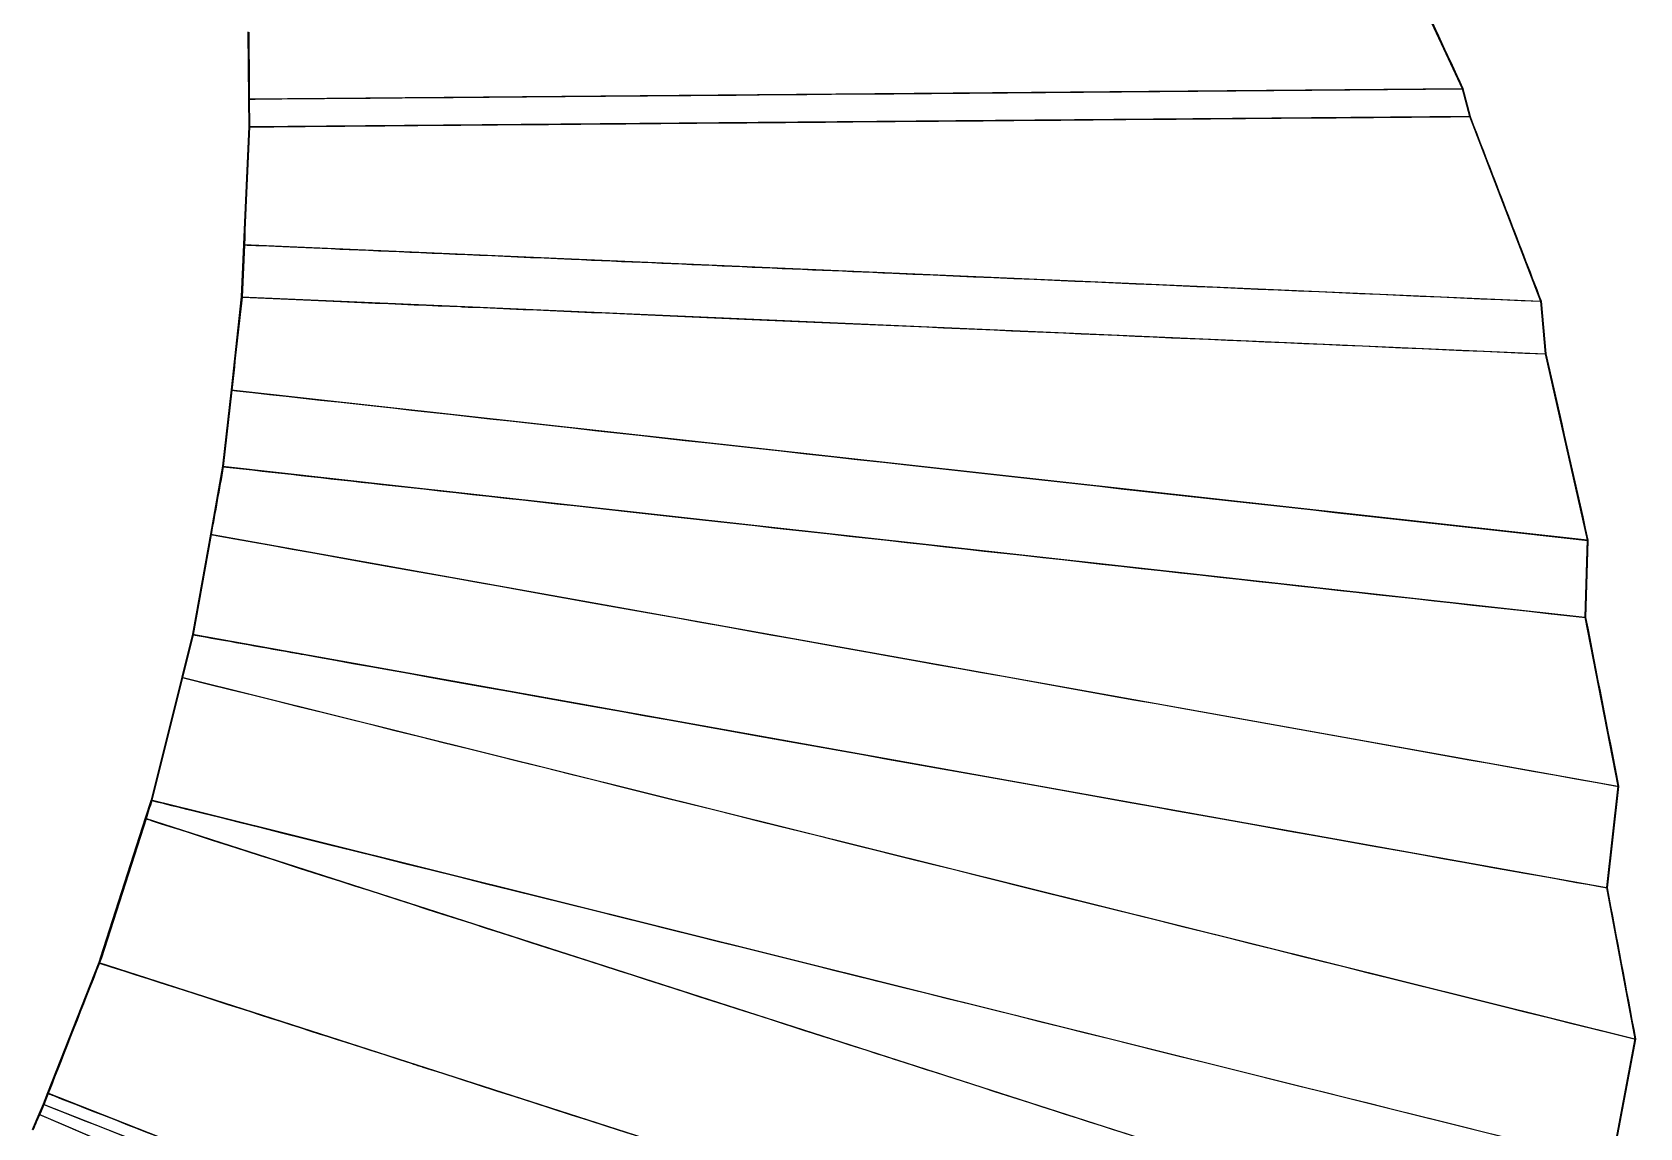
# Model space of a CAD drawing. Header units: metres. Extents: x 225018.4 to 225065.7, y 450831.4 to 450886.9.
# Drawn here: x 225054.64 to 225065.66, y 450868.41 to 450875.92 of the extents above; entities that cross this region are included whole.
import ezdxf

# ---------------------------------------------------------------- set-up
doc = ezdxf.new("R2010")
doc.units = ezdxf.units.M
doc.header["$MEASUREMENT"] = 0
doc.layers.add('사면1', color=7, linetype='Continuous')

msp = doc.modelspace()

# ---------------------------------------------------------------- linework, layer by layer
at = {"layer": '사면1', "color": 53}
for p, q in [((225064.103, 450876.26, 173.931), (225064.438, 450875.537, 174.282)), ((225064.103, 450876.26, 173.931), (225064.438, 450875.537, 174.282)), ((225056.116, 450875.927, 168.602), (225056.12, 450875.468, 168.736)), ((225056.12, 450875.468, 168.736), (225064.438, 450875.537, 174.282)), ((225057.989, 450875.293, 170.037), (225064.487, 450875.348, 174.369)), ((225064.487, 450875.348, 174.369), (225064.974, 450874.081, 174.96)), ((225064.487, 450875.348, 174.369), (225064.974, 450874.081, 174.96)), ((225056.121, 450875.278, 168.792), (225056.086, 450874.469, 169.029)), ((225056.121, 450875.278, 168.792), (225057.989, 450875.293, 170.037)), ((225056.086, 450874.469, 169.029), (225064.974, 450874.081, 174.96)), ((225056.07, 450874.11, 169.134), (225056, 450873.473, 169.321)), ((225056.07, 450874.11, 169.134), (225057.602, 450874.043, 170.156)), ((225057.602, 450874.043, 170.156), (225065.007, 450873.72, 175.097)), ((225065.007, 450873.72, 175.097), (225065.295, 450872.443, 175.556)), ((225065.007, 450873.72, 175.097), (225065.295, 450872.443, 175.556)), ((225056, 450873.473, 169.321), (225065.295, 450872.443, 175.556)), ((225055.942, 450872.948, 169.475), (225055.858, 450872.483, 169.613)), ((225055.942, 450872.948, 169.475), (225057.065, 450872.823, 170.229)), ((225057.065, 450872.823, 170.229), (225065.278, 450871.913, 175.738)), ((225055.858, 450872.483, 169.613), (225065.505, 450870.756, 176.147)), ((225065.278, 450871.913, 175.738), (225065.505, 450870.756, 176.147)), ((225065.278, 450871.913, 175.738), (225065.505, 450870.756, 176.147)), ((225055.735, 450871.797, 169.817), (225055.662, 450871.503, 169.905)), ((225055.735, 450871.797, 169.817), (225056.448, 450871.669, 170.3)), ((225056.448, 450871.669, 170.3), (225065.426, 450870.061, 176.38)), ((225055.662, 450871.503, 169.905), (225065.621, 450869.023, 176.747)), ((225055.453, 450870.661, 170.159), (225055.412, 450870.535, 170.197)), ((225055.453, 450870.661, 170.159), (225055.759, 450870.585, 170.369)), ((225055.759, 450870.585, 170.369), (225065.46, 450868.168, 177.035)), ((225055.412, 450870.535, 170.197), (225065.651, 450867.244, 177.367)), ((225065.426, 450870.061, 176.38), (225065.621, 450869.023, 176.747)), ((225065.426, 450870.061, 176.38), (225065.621, 450869.023, 176.747)), ((225055.094, 450869.546, 170.501), (225054.743, 450868.652, 170.781)), ((225055.094, 450869.546, 170.501), (225057.274, 450868.845, 172.027)), ((225057.274, 450868.845, 172.027), (225065.382, 450866.239, 177.705)), ((225054.743, 450868.652, 170.781), (225065.218, 450864.537, 178.283)), ((225054.683, 450868.507, 170.807), (225054.637, 450868.4, 170.81)), ((225054.713, 450868.575, 170.805), (225054.683, 450868.507, 170.807)), ((225054.683, 450868.507, 170.807), (225065.264, 450863.956, 178.485)), ((225054.683, 450868.507, 170.807), (225065.264, 450863.956, 178.485)), ((225054.713, 450868.575, 170.805), (225065.19, 450864.46, 178.309))]:
    msp.add_line(p, q, dxfattribs=at)
at = {"layer": '사면1', "color": 53, "extrusion": (-0.540943, 0.231831, 0.808477)}
for p, q in [((225056.12, 450875.468, 168.736), (225064.438, 450875.537, 174.282)), ((225064.438, 450875.537, 174.282), (225064.487, 450875.348, 174.369)), ((225056.12, 450875.468, 168.736), (225056.121, 450875.278, 168.792)), ((225057.989, 450875.293, 170.037), (225064.487, 450875.348, 174.369)), ((225056.121, 450875.278, 168.792), (225057.989, 450875.293, 170.037))]:
    msp.add_line(p, q, dxfattribs=at)
at = {"layer": '사면1', "color": 53, "extrusion": (0.80985, 0.403, 0.426302)}
for p, q in [((225064.438, 450875.537, 174.282), (225064.487, 450875.348, 174.369)), ((225064.443, 450875.536, 174.274), (225064.492, 450875.346, 174.361))]:
    msp.add_line(p, q, dxfattribs=at)
at = {"layer": '사면1', "color": 53, "extrusion": (0.540943, -0.231831, -0.808477)}
for p, q in [((225064.443, 450875.536, 174.274), (225064.492, 450875.346, 174.361)), ((225056.125, 450875.465, 168.728), (225056.127, 450875.276, 168.784))]:
    msp.add_line(p, q, dxfattribs=at)
at = {"layer": '사면1', "color": 53, "extrusion": (-0.528174, 0.259614, 0.808475)}
for p, q in [((225056.086, 450874.469, 169.029), (225056.07, 450874.11, 169.134)), ((225056.086, 450874.469, 169.029), (225064.974, 450874.081, 174.96)), ((225056.07, 450874.11, 169.134), (225057.602, 450874.043, 170.156)), ((225057.602, 450874.043, 170.156), (225065.007, 450873.72, 175.097)), ((225064.974, 450874.081, 174.96), (225065.007, 450873.72, 175.097))]:
    msp.add_line(p, q, dxfattribs=at)
at = {"layer": '사면1', "color": 53, "extrusion": (0.528174, -0.259614, -0.808475)}
for p, q in [((225056.091, 450874.466, 169.021), (225056.076, 450874.108, 169.125)), ((225064.979, 450874.079, 174.951), (225065.012, 450873.718, 175.089))]:
    msp.add_line(p, q, dxfattribs=at)
at = {"layer": '사면1', "color": 53, "extrusion": (0.844949, 0.255122, 0.470079)}
for p, q in [((225064.974, 450874.081, 174.96), (225065.007, 450873.72, 175.097)), ((225064.979, 450874.079, 174.951), (225065.012, 450873.718, 175.089))]:
    msp.add_line(p, q, dxfattribs=at)
at = {"layer": '사면1', "color": 53, "extrusion": (-0.509677, 0.294242, 0.808487)}
for p, q in [((225056, 450873.473, 169.321), (225055.942, 450872.948, 169.475)), ((225056, 450873.473, 169.321), (225065.295, 450872.443, 175.556)), ((225055.942, 450872.948, 169.475), (225057.065, 450872.823, 170.229)), ((225057.065, 450872.823, 170.229), (225065.278, 450871.913, 175.738)), ((225065.295, 450872.443, 175.556), (225065.278, 450871.913, 175.738))]:
    msp.add_line(p, q, dxfattribs=at)
at = {"layer": '사면1', "color": 53, "extrusion": (0.509677, -0.294242, -0.808487)}
for p, q in [((225056.005, 450873.47, 169.313), (225055.947, 450872.946, 169.467)), ((225065.3, 450872.44, 175.547), (225065.283, 450871.911, 175.73))]:
    msp.add_line(p, q, dxfattribs=at)
at = {"layer": '사면1', "color": 53, "extrusion": (-0.488917, 0.327535, 0.808506)}
for p, q in [((225055.858, 450872.483, 169.613), (225055.735, 450871.797, 169.817)), ((225055.858, 450872.483, 169.613), (225065.505, 450870.756, 176.147)), ((225055.735, 450871.797, 169.817), (225056.448, 450871.669, 170.3)), ((225056.448, 450871.669, 170.3), (225065.426, 450870.061, 176.38)), ((225065.505, 450870.756, 176.147), (225065.426, 450870.061, 176.38))]:
    msp.add_line(p, q, dxfattribs=at)
at = {"layer": '사면1', "color": 53, "extrusion": (0.488917, -0.327535, -0.808506)}
for p, q in [((225055.863, 450872.48, 169.605), (225055.74, 450871.794, 169.809)), ((225065.51, 450870.753, 176.138), (225065.431, 450870.058, 176.372))]:
    msp.add_line(p, q, dxfattribs=at)
at = {"layer": '사면1', "color": 53, "extrusion": (0.859874, 0.142423, 0.490238)}
for p, q in [((225065.295, 450872.443, 175.556), (225065.278, 450871.913, 175.738)), ((225065.3, 450872.44, 175.547), (225065.283, 450871.911, 175.73))]:
    msp.add_line(p, q, dxfattribs=at)
at = {"layer": '사면1', "color": 53, "extrusion": (-0.465986, 0.359351, 0.808532)}
for p, q in [((225055.662, 450871.503, 169.905), (225055.453, 450870.661, 170.159)), ((225055.662, 450871.503, 169.905), (225065.621, 450869.023, 176.747)), ((225055.453, 450870.661, 170.159), (225055.759, 450870.585, 170.369)), ((225055.759, 450870.585, 170.369), (225065.46, 450868.168, 177.035)), ((225065.621, 450869.023, 176.747), (225065.46, 450868.168, 177.035))]:
    msp.add_line(p, q, dxfattribs=at)
at = {"layer": '사면1', "color": 53, "extrusion": (0.465986, -0.359351, -0.808532)}
for p, q in [((225055.667, 450871.5, 169.897), (225055.457, 450870.658, 170.151)), ((225065.626, 450869.02, 176.739), (225065.465, 450868.166, 177.026))]:
    msp.add_line(p, q, dxfattribs=at)
at = {"layer": '사면1', "color": 53, "extrusion": (0.865728, 0.068368, 0.495823)}
for p, q in [((225065.505, 450870.756, 176.147), (225065.426, 450870.061, 176.38)), ((225065.51, 450870.753, 176.138), (225065.431, 450870.058, 176.372))]:
    msp.add_line(p, q, dxfattribs=at)
at = {"layer": '사면1', "color": 53, "extrusion": (-0.440987, 0.389555, 0.808565)}
for p, q in [((225055.412, 450870.535, 170.197), (225055.106, 450869.583, 170.489)), ((225055.412, 450870.535, 170.197), (225065.651, 450867.244, 177.367)), ((225055.106, 450869.583, 170.489), (225055.094, 450869.546, 170.501)), ((225055.094, 450869.546, 170.501), (225057.274, 450868.845, 172.027)), ((225057.274, 450868.845, 172.027), (225065.382, 450866.239, 177.705))]:
    msp.add_line(p, q, dxfattribs=at)
at = {"layer": '사면1', "color": 53, "extrusion": (0.440987, -0.389555, -0.808565)}
for p, q in [((225055.417, 450870.531, 170.189), (225055.111, 450869.579, 170.481)), ((225055.111, 450869.579, 170.481), (225055.099, 450869.543, 170.492))]:
    msp.add_line(p, q, dxfattribs=at)
at = {"layer": '사면1', "color": 53, "extrusion": (0.867278, 0.004589, 0.497804)}
for p, q in [((225065.621, 450869.023, 176.747), (225065.46, 450868.168, 177.035)), ((225065.626, 450869.02, 176.739), (225065.465, 450868.166, 177.026))]:
    msp.add_line(p, q, dxfattribs=at)
at = {"layer": '사면1', "color": 53, "extrusion": (-0.415571, 0.416484, 0.808604)}
for p, q in [((225054.743, 450868.652, 170.781), (225054.713, 450868.575, 170.805)), ((225054.743, 450868.652, 170.781), (225065.218, 450864.537, 178.283)), ((225054.713, 450868.575, 170.805), (225065.19, 450864.46, 178.309))]:
    msp.add_line(p, q, dxfattribs=at)
at = {"layer": '사면1', "color": 53, "extrusion": (0.415571, -0.416484, -0.808604)}
msp.add_line((225054.747, 450868.648, 170.773), (225054.717, 450868.571, 170.796), dxfattribs=at)
at = {"layer": '사면1', "color": 53}
for points, knots in [([(225064.108, 450876.259, 173.923), (225064.108, 450876.259, 173.923), (225064.108, 450876.259, 173.923), (225064.108, 450876.259, 173.923), (225064.22, 450876.019, 174.04), (225064.331, 450875.778, 174.156), (225064.443, 450875.538, 174.273)], [-0.0001653, -0.0001653, -0.0001653, -0.0001653, 0, 0, 0, 0.8684785, 0.8684785, 0.8684785, 0.8684785]), ([(225064.108, 450876.259, 173.923), (225064.108, 450876.259, 173.923), (225064.108, 450876.259, 173.923), (225064.108, 450876.259, 173.923), (225064.22, 450876.019, 174.04), (225064.331, 450875.778, 174.156), (225064.443, 450875.538, 174.273)], [-0.0001653, -0.0001653, -0.0001653, -0.0001653, 0, 0, 0, 0.8684785, 0.8684785, 0.8684785, 0.8684785]), ([(225056.121, 450875.924, 168.594), (225056.121, 450875.924, 168.594), (225056.121, 450875.924, 168.594), (225056.121, 450875.924, 168.594), (225056.123, 450875.771, 168.639), (225056.124, 450875.618, 168.684), (225056.125, 450875.465, 168.728)], [-0.0000885, -0.0000885, -0.0000885, -0.0000885, 0, 0, 0, 0.4780967, 0.4780967, 0.4780967, 0.4780967]), ([(225056.125, 450875.465, 168.728), (225056.138, 450875.466, 168.737), (225056.151, 450875.466, 168.746), (225057.119, 450875.474, 169.391), (225058.451, 450875.485, 170.279), (225061.658, 450875.512, 172.417), (225063.072, 450875.524, 173.36), (225064.443, 450875.536, 174.274)], [0.1004, 0.1004, 0.1004, 0.1004, 0.191133, 0.191133, 6.784525, 6.784525, 11.722636, 11.722636, 11.722636, 11.722636]), ([(225056.125, 450875.465, 168.728), (225056.138, 450875.466, 168.737), (225056.151, 450875.466, 168.746), (225057.119, 450875.474, 169.391), (225058.451, 450875.485, 170.279), (225061.658, 450875.512, 172.417), (225063.072, 450875.524, 173.36), (225064.443, 450875.536, 174.274)], [0.1004, 0.1004, 0.1004, 0.1004, 0.191133, 0.191133, 6.784525, 6.784525, 11.722636, 11.722636, 11.722636, 11.722636]), ([(225064.438, 450875.537, 174.282), (225064.439, 450875.537, 174.281), (225064.44, 450875.538, 174.279), (225064.441, 450875.538, 174.276), (225064.442, 450875.538, 174.275), (225064.443, 450875.538, 174.273)], [-0.01029689, -0.01029689, -0.01029689, -0.01029689, -0.0051478, -0.0051478, 0, 0, 0, 0]), ([(225064.438, 450875.537, 174.282), (225064.439, 450875.537, 174.281), (225064.44, 450875.538, 174.279), (225064.441, 450875.538, 174.276), (225064.442, 450875.538, 174.275), (225064.443, 450875.538, 174.273)], [-0.01029689, -0.01029689, -0.01029689, -0.01029689, -0.0051478, -0.0051478, 0, 0, 0, 0]), ([(225057.994, 450875.291, 170.029), (225058.007, 450875.291, 170.037), (225058.019, 450875.291, 170.046), (225059.553, 450875.304, 171.068), (225061.602, 450875.321, 172.434), (225064.492, 450875.346, 174.361)], [-10.66661, -10.66661, -10.66661, -10.66661, -10.581834, -10.581834, -0.10114, -0.10114, -0.10114, -0.10114]), ([(225057.994, 450875.291, 170.029), (225058.007, 450875.291, 170.037), (225058.019, 450875.291, 170.046), (225059.553, 450875.304, 171.068), (225061.602, 450875.321, 172.434), (225064.492, 450875.346, 174.361)], [-10.66661, -10.66661, -10.66661, -10.66661, -10.581834, -10.581834, -0.10114, -0.10114, -0.10114, -0.10114]), ([(225064.487, 450875.348, 174.369), (225064.488, 450875.348, 174.367), (225064.489, 450875.348, 174.365), (225064.49, 450875.348, 174.362), (225064.49, 450875.348, 174.362), (225064.491, 450875.348, 174.361), (225064.491, 450875.348, 174.36)], [-0.00755306, -0.00755306, -0.00755306, -0.00755306, 0, 0, 0, 0.00281621, 0.00281621, 0.00281621, 0.00281621]), ([(225064.487, 450875.348, 174.369), (225064.488, 450875.348, 174.367), (225064.489, 450875.348, 174.365), (225064.49, 450875.348, 174.362), (225064.49, 450875.348, 174.362), (225064.491, 450875.348, 174.361), (225064.491, 450875.348, 174.36)], [-0.00755306, -0.00755306, -0.00755306, -0.00755306, 0, 0, 0, 0.00281621, 0.00281621, 0.00281621, 0.00281621]), ([(225064.491, 450875.348, 174.36), (225064.492, 450875.348, 174.36), (225064.492, 450875.347, 174.361), (225064.492, 450875.346, 174.361), (225064.654, 450874.924, 174.558), (225064.817, 450874.502, 174.754), (225064.979, 450874.08, 174.951)], [-0.002746, -0.002746, -0.002746, -0.002746, 0, 0, 0, 1.479062, 1.479062, 1.479062, 1.479062]), ([(225064.491, 450875.348, 174.36), (225064.492, 450875.348, 174.36), (225064.492, 450875.347, 174.361), (225064.492, 450875.346, 174.361), (225064.654, 450874.924, 174.558), (225064.817, 450874.502, 174.754), (225064.979, 450874.08, 174.951)], [-0.002746, -0.002746, -0.002746, -0.002746, 0, 0, 0, 1.479062, 1.479062, 1.479062, 1.479062]), ([(225056.127, 450875.275, 168.784), (225056.127, 450875.275, 168.784), (225056.127, 450875.275, 168.784), (225056.127, 450875.275, 168.784), (225056.115, 450875.005, 168.863), (225056.103, 450874.736, 168.942), (225056.091, 450874.466, 169.021)], [-0.0001377, -0.0001377, -0.0001377, -0.0001377, 0, 0, 0, 0.8437806, 0.8437806, 0.8437806, 0.8437806]), ([(225056.127, 450875.275, 168.784), (225056.719, 450875.28, 169.179), (225057.246, 450875.285, 169.53), (225057.97, 450875.291, 170.013), (225057.982, 450875.291, 170.021), (225057.994, 450875.291, 170.029)], [0.101122, 0.101122, 0.101122, 0.101122, 2.261773, 2.261773, 2.299169, 2.299169, 2.299169, 2.299169]), ([(225056.127, 450875.275, 168.784), (225056.719, 450875.28, 169.179), (225057.246, 450875.285, 169.53), (225057.97, 450875.291, 170.013), (225057.982, 450875.291, 170.021), (225057.994, 450875.291, 170.029)], [0.101122, 0.101122, 0.101122, 0.101122, 2.261773, 2.261773, 2.299169, 2.299169, 2.299169, 2.299169]), ([(225056.091, 450874.466, 169.021), (225056.104, 450874.465, 169.029), (225056.117, 450874.465, 169.038), (225056.558, 450874.446, 169.332), (225057.315, 450874.413, 169.837), (225059.067, 450874.336, 171.006), (225059.801, 450874.304, 171.496), (225062.005, 450874.208, 172.966), (225063.512, 450874.143, 173.972), (225064.979, 450874.079, 174.951)], [0.107267, 0.107267, 0.107267, 0.107267, 0.215915, 0.215915, 3.880104, 3.880104, 6.523909, 6.523909, 11.813059, 11.813059, 11.813059, 11.813059]), ([(225056.091, 450874.466, 169.021), (225056.104, 450874.465, 169.029), (225056.117, 450874.465, 169.038), (225056.558, 450874.446, 169.332), (225057.315, 450874.413, 169.837), (225059.067, 450874.336, 171.006), (225059.801, 450874.304, 171.496), (225062.005, 450874.208, 172.966), (225063.512, 450874.143, 173.972), (225064.979, 450874.079, 174.951)], [0.107267, 0.107267, 0.107267, 0.107267, 0.215915, 0.215915, 3.880104, 3.880104, 6.523909, 6.523909, 11.813059, 11.813059, 11.813059, 11.813059]), ([(225056.076, 450874.107, 169.126), (225056.076, 450874.107, 169.126), (225056.076, 450874.107, 169.126), (225056.076, 450874.107, 169.126), (225056.052, 450873.895, 169.188), (225056.028, 450873.682, 169.251), (225056.005, 450873.47, 169.313)], [-0.0001768, -0.0001768, -0.0001768, -0.0001768, 0, 0, 0, 0.6678287, 0.6678287, 0.6678287, 0.6678287]), ([(225056.076, 450874.107, 169.126), (225056.651, 450874.082, 169.51), (225057.182, 450874.059, 169.864), (225057.585, 450874.042, 170.132), (225057.596, 450874.041, 170.14), (225057.607, 450874.041, 170.148)], [0.107891, 0.107891, 0.107891, 0.107891, 2.199608, 2.199608, 2.260742, 2.260742, 2.260742, 2.260742]), ([(225056.076, 450874.107, 169.126), (225056.651, 450874.082, 169.51), (225057.182, 450874.059, 169.864), (225057.585, 450874.042, 170.132), (225057.596, 450874.041, 170.14), (225057.607, 450874.041, 170.148)], [0.107891, 0.107891, 0.107891, 0.107891, 2.199608, 2.199608, 2.260742, 2.260742, 2.260742, 2.260742]), ([(225057.607, 450874.041, 170.148), (225057.619, 450874.04, 170.155), (225057.63, 450874.04, 170.163), (225059.536, 450873.957, 171.435), (225061.935, 450873.852, 173.035), (225065.012, 450873.718, 175.089)], [-11.328011, -11.328011, -11.328011, -11.328011, -11.260799, -11.260799, -0.108061, -0.108061, -0.108061, -0.108061]), ([(225057.607, 450874.041, 170.148), (225057.619, 450874.04, 170.155), (225057.63, 450874.04, 170.163), (225059.536, 450873.957, 171.435), (225061.935, 450873.852, 173.035), (225065.012, 450873.718, 175.089)], [-11.328011, -11.328011, -11.328011, -11.328011, -11.260799, -11.260799, -0.108061, -0.108061, -0.108061, -0.108061]), ([(225064.974, 450874.081, 174.96), (225064.975, 450874.081, 174.958), (225064.976, 450874.081, 174.957), (225064.977, 450874.08, 174.954), (225064.978, 450874.08, 174.953), (225064.979, 450874.08, 174.951)], [-0.01006348, -0.01006348, -0.01006348, -0.01006348, -0.00502989, -0.00502989, 0, 0, 0, 0]), ([(225064.974, 450874.081, 174.96), (225064.975, 450874.081, 174.958), (225064.976, 450874.081, 174.957), (225064.977, 450874.08, 174.954), (225064.978, 450874.08, 174.953), (225064.979, 450874.08, 174.951)], [-0.01006348, -0.01006348, -0.01006348, -0.01006348, -0.00502989, -0.00502989, 0, 0, 0, 0]), ([(225065.007, 450873.72, 175.097), (225065.008, 450873.72, 175.095), (225065.009, 450873.721, 175.092), (225065.01, 450873.721, 175.09), (225065.011, 450873.721, 175.089), (225065.011, 450873.721, 175.089), (225065.011, 450873.721, 175.088)], [-0.0074974, -0.0074974, -0.0074974, -0.0074974, 0, 0, 0, 0.00287931, 0.00287931, 0.00287931, 0.00287931]), ([(225065.007, 450873.72, 175.097), (225065.008, 450873.72, 175.095), (225065.009, 450873.721, 175.092), (225065.01, 450873.721, 175.09), (225065.011, 450873.721, 175.089), (225065.011, 450873.721, 175.089), (225065.011, 450873.721, 175.088)], [-0.0074974, -0.0074974, -0.0074974, -0.0074974, 0, 0, 0, 0.00287931, 0.00287931, 0.00287931, 0.00287931]), ([(225065.011, 450873.721, 175.088), (225065.012, 450873.72, 175.088), (225065.012, 450873.719, 175.088), (225065.012, 450873.719, 175.089), (225065.108, 450873.293, 175.241), (225065.204, 450872.868, 175.394), (225065.3, 450872.442, 175.547)], [-0.002769, -0.002769, -0.002769, -0.002769, 0, 0, 0, 1.386368, 1.386368, 1.386368, 1.386368]), ([(225065.011, 450873.721, 175.088), (225065.012, 450873.72, 175.088), (225065.012, 450873.719, 175.088), (225065.012, 450873.719, 175.089), (225065.108, 450873.293, 175.241), (225065.204, 450872.868, 175.394), (225065.3, 450872.442, 175.547)], [-0.002769, -0.002769, -0.002769, -0.002769, 0, 0, 0, 1.386368, 1.386368, 1.386368, 1.386368]), ([(225056.005, 450873.47, 169.313), (225056.016, 450873.469, 169.321), (225056.027, 450873.467, 169.328), (225057.216, 450873.336, 170.125), (225058.698, 450873.172, 171.119), (225062.175, 450872.786, 173.452), (225063.784, 450872.608, 174.531), (225065.3, 450872.44, 175.547)], [0.112702, 0.112702, 0.112702, 0.112702, 0.179982, 0.179982, 7.219494, 7.219494, 12.702517, 12.702517, 12.702517, 12.702517]), ([(225056.005, 450873.47, 169.313), (225056.016, 450873.469, 169.321), (225056.027, 450873.467, 169.328), (225057.216, 450873.336, 170.125), (225058.698, 450873.172, 171.119), (225062.175, 450872.786, 173.452), (225063.784, 450872.608, 174.531), (225065.3, 450872.44, 175.547)], [0.112702, 0.112702, 0.112702, 0.112702, 0.179982, 0.179982, 7.219494, 7.219494, 12.702517, 12.702517, 12.702517, 12.702517]), ([(225055.947, 450872.945, 169.467), (225055.947, 450872.945, 169.467), (225055.947, 450872.945, 169.467), (225055.947, 450872.945, 169.467), (225055.919, 450872.79, 169.513), (225055.891, 450872.635, 169.559), (225055.863, 450872.48, 169.605)], [-0.0001767, -0.0001767, -0.0001767, -0.0001767, 0, 0, 0, 0.4915663, 0.4915663, 0.4915663, 0.4915663]), ([(225055.947, 450872.945, 169.467), (225056.303, 450872.905, 169.706), (225056.648, 450872.867, 169.938), (225057.047, 450872.823, 170.205), (225057.058, 450872.822, 170.213), (225057.07, 450872.82, 170.221)], [0.113284, 0.113284, 0.113284, 0.113284, 1.412823, 1.412823, 1.451948, 1.451948, 1.451948, 1.451948]), ([(225055.947, 450872.945, 169.467), (225056.303, 450872.905, 169.706), (225056.648, 450872.867, 169.938), (225057.047, 450872.823, 170.205), (225057.058, 450872.822, 170.213), (225057.07, 450872.82, 170.221)], [0.113284, 0.113284, 0.113284, 0.113284, 1.412823, 1.412823, 1.451948, 1.451948, 1.451948, 1.451948]), ([(225057.07, 450872.82, 170.221), (225057.082, 450872.819, 170.229), (225057.093, 450872.818, 170.236), (225059.383, 450872.564, 171.772), (225062.566, 450872.212, 173.907), (225065.283, 450871.911, 175.73)], [-9.982713, -9.982713, -9.982713, -9.982713, -9.93246, -9.93246, -0.113069, -0.113069, -0.113069, -0.113069]), ([(225057.07, 450872.82, 170.221), (225057.082, 450872.819, 170.229), (225057.093, 450872.818, 170.236), (225059.383, 450872.564, 171.772), (225062.566, 450872.212, 173.907), (225065.283, 450871.911, 175.73)], [-9.982713, -9.982713, -9.982713, -9.982713, -9.93246, -9.93246, -0.113069, -0.113069, -0.113069, -0.113069]), ([(225055.863, 450872.48, 169.605), (225055.875, 450872.478, 169.613), (225055.886, 450872.476, 169.621), (225057.255, 450872.231, 170.547), (225058.904, 450871.936, 171.664), (225062.254, 450871.336, 173.933), (225063.958, 450871.031, 175.087), (225065.51, 450870.753, 176.138)], [0.118089, 0.118089, 0.118089, 0.118089, 0.172225, 0.172225, 6.613587, 6.613587, 12.274292, 12.274292, 12.274292, 12.274292]), ([(225055.863, 450872.48, 169.605), (225055.875, 450872.478, 169.613), (225055.886, 450872.476, 169.621), (225057.255, 450872.231, 170.547), (225058.904, 450871.936, 171.664), (225062.254, 450871.336, 173.933), (225063.958, 450871.031, 175.087), (225065.51, 450870.753, 176.138)], [0.118089, 0.118089, 0.118089, 0.118089, 0.172225, 0.172225, 6.613587, 6.613587, 12.274292, 12.274292, 12.274292, 12.274292]), ([(225065.295, 450872.443, 175.556), (225065.296, 450872.442, 175.554), (225065.296, 450872.442, 175.553), (225065.298, 450872.442, 175.55), (225065.299, 450872.442, 175.548), (225065.3, 450872.442, 175.547)], [-0.01009879, -0.01009879, -0.01009879, -0.01009879, -0.00504868, -0.00504868, 0, 0, 0, 0]), ([(225065.295, 450872.443, 175.556), (225065.296, 450872.442, 175.554), (225065.296, 450872.442, 175.553), (225065.298, 450872.442, 175.55), (225065.299, 450872.442, 175.548), (225065.3, 450872.442, 175.547)], [-0.01009879, -0.01009879, -0.01009879, -0.01009879, -0.00504868, -0.00504868, 0, 0, 0, 0]), ([(225065.278, 450871.913, 175.738), (225065.279, 450871.913, 175.737), (225065.28, 450871.913, 175.735), (225065.282, 450871.913, 175.732), (225065.283, 450871.913, 175.731), (225065.283, 450871.912, 175.729)], [-0.0101121, -0.0101121, -0.0101121, -0.0101121, -0.00505421, -0.00505421, 0, 0, 0, 0]), ([(225065.278, 450871.913, 175.738), (225065.279, 450871.913, 175.737), (225065.28, 450871.913, 175.735), (225065.282, 450871.913, 175.732), (225065.283, 450871.913, 175.731), (225065.283, 450871.912, 175.729)], [-0.0101121, -0.0101121, -0.0101121, -0.0101121, -0.00505421, -0.00505421, 0, 0, 0, 0]), ([(225065.283, 450871.912, 175.729), (225065.284, 450871.912, 175.73), (225065.284, 450871.912, 175.73), (225065.284, 450871.911, 175.73), (225065.359, 450871.526, 175.866), (225065.435, 450871.14, 176.002), (225065.51, 450870.755, 176.138)], [-0.001459, -0.001459, -0.001459, -0.001459, 0, 0, 0, 1.246857, 1.246857, 1.246857, 1.246857]), ([(225065.283, 450871.912, 175.729), (225065.284, 450871.912, 175.73), (225065.284, 450871.912, 175.73), (225065.284, 450871.911, 175.73), (225065.359, 450871.526, 175.866), (225065.435, 450871.14, 176.002), (225065.51, 450870.755, 176.138)], [-0.001459, -0.001459, -0.001459, -0.001459, 0, 0, 0, 1.246857, 1.246857, 1.246857, 1.246857]), ([(225055.74, 450871.793, 169.809), (225055.74, 450871.793, 169.809), (225055.74, 450871.793, 169.809), (225055.74, 450871.793, 169.809), (225055.716, 450871.695, 169.839), (225055.691, 450871.597, 169.868), (225055.667, 450871.5, 169.897)], [-0.0001766, -0.0001766, -0.0001766, -0.0001766, 0, 0, 0, 0.3148016, 0.3148016, 0.3148016, 0.3148016]), ([(225055.74, 450871.793, 169.809), (225055.963, 450871.753, 169.96), (225056.185, 450871.714, 170.11), (225056.429, 450871.67, 170.276), (225056.441, 450871.668, 170.284), (225056.453, 450871.666, 170.292)], [0.1184937, 0.1184937, 0.1184937, 0.1184937, 0.9367478, 0.9367478, 0.9784264, 0.9784264, 0.9784264, 0.9784264]), ([(225055.74, 450871.793, 169.809), (225055.963, 450871.753, 169.96), (225056.185, 450871.714, 170.11), (225056.429, 450871.67, 170.276), (225056.441, 450871.668, 170.284), (225056.453, 450871.666, 170.292)], [0.1184937, 0.1184937, 0.1184937, 0.1184937, 0.9367478, 0.9367478, 0.9784264, 0.9784264, 0.9784264, 0.9784264]), ([(225056.453, 450871.666, 170.292), (225056.465, 450871.664, 170.3), (225056.477, 450871.661, 170.308), (225058.813, 450871.243, 171.89), (225064.119, 450870.293, 175.483), (225065.431, 450870.058, 176.372)], [-4.127816, -4.127816, -4.127816, -4.127816, -4.107441, -4.107441, -0.107877, -0.107877, -0.107877, -0.107877]), ([(225056.453, 450871.666, 170.292), (225056.465, 450871.664, 170.3), (225056.477, 450871.661, 170.308), (225058.813, 450871.243, 171.89), (225064.119, 450870.293, 175.483), (225065.431, 450870.058, 176.372)], [-4.127816, -4.127816, -4.127816, -4.127816, -4.107441, -4.107441, -0.107877, -0.107877, -0.107877, -0.107877]), ([(225055.667, 450871.5, 169.897), (225055.679, 450871.497, 169.906), (225055.689, 450871.494, 169.913), (225057.218, 450871.114, 170.963), (225059.519, 450870.541, 172.544), (225062.242, 450869.863, 174.414), (225064.065, 450869.409, 175.667), (225065.626, 450869.02, 176.739)], [0.123596, 0.123596, 0.123596, 0.123596, 0.156376, 0.156376, 4.223908, 4.223908, 9.978106, 9.978106, 9.978106, 9.978106]), ([(225055.667, 450871.5, 169.897), (225055.679, 450871.497, 169.906), (225055.689, 450871.494, 169.913), (225057.218, 450871.114, 170.963), (225059.519, 450870.541, 172.544), (225062.242, 450869.863, 174.414), (225064.065, 450869.409, 175.667), (225065.626, 450869.02, 176.739)], [0.123596, 0.123596, 0.123596, 0.123596, 0.156376, 0.156376, 4.223908, 4.223908, 9.978106, 9.978106, 9.978106, 9.978106]), ([(225065.505, 450870.756, 176.147), (225065.506, 450870.755, 176.145), (225065.507, 450870.755, 176.144), (225065.508, 450870.755, 176.141), (225065.509, 450870.755, 176.14), (225065.51, 450870.755, 176.138)], [-0.01008501, -0.01008501, -0.01008501, -0.01008501, -0.00504121, -0.00504121, 0, 0, 0, 0]), ([(225065.505, 450870.756, 176.147), (225065.506, 450870.755, 176.145), (225065.507, 450870.755, 176.144), (225065.508, 450870.755, 176.141), (225065.509, 450870.755, 176.14), (225065.51, 450870.755, 176.138)], [-0.01008501, -0.01008501, -0.01008501, -0.01008501, -0.00504121, -0.00504121, 0, 0, 0, 0]), ([(225055.457, 450870.657, 170.151), (225055.457, 450870.657, 170.151), (225055.457, 450870.657, 170.151), (225055.457, 450870.657, 170.151), (225055.444, 450870.615, 170.164), (225055.43, 450870.573, 170.176), (225055.417, 450870.531, 170.189)], [-0.0001766, -0.0001766, -0.0001766, -0.0001766, 0, 0, 0, 0.1373456, 0.1373456, 0.1373456, 0.1373456]), ([(225055.457, 450870.657, 170.151), (225055.547, 450870.635, 170.213), (225055.638, 450870.612, 170.275), (225055.739, 450870.587, 170.345), (225055.752, 450870.584, 170.353), (225055.763, 450870.581, 170.361)], [0.1232355, 0.1232355, 0.1232355, 0.1232355, 0.4551092, 0.4551092, 0.4998429, 0.4998429, 0.4998429, 0.4998429]), ([(225055.457, 450870.657, 170.151), (225055.547, 450870.635, 170.213), (225055.638, 450870.612, 170.275), (225055.739, 450870.587, 170.345), (225055.752, 450870.584, 170.353), (225055.763, 450870.581, 170.361)], [0.1232355, 0.1232355, 0.1232355, 0.1232355, 0.4551092, 0.4551092, 0.4998429, 0.4998429, 0.4998429, 0.4998429]), ([(225055.763, 450870.581, 170.361), (225055.776, 450870.578, 170.37), (225055.787, 450870.575, 170.378), (225057.05, 450870.261, 171.245), (225060.151, 450869.489, 173.375), (225062.02, 450869.024, 174.659), (225063.999, 450868.531, 176.019), (225065.465, 450868.166, 177.026)], [-6.56287, -6.56287, -6.56287, -6.56287, -6.552305, -6.552305, -5.48346, -5.48346, -0.12367, -0.12367, -0.12367, -0.12367]), ([(225055.763, 450870.581, 170.361), (225055.776, 450870.578, 170.37), (225055.787, 450870.575, 170.378), (225057.05, 450870.261, 171.245), (225060.151, 450869.489, 173.375), (225062.02, 450869.024, 174.659), (225063.999, 450868.531, 176.019), (225065.465, 450868.166, 177.026)], [-6.56287, -6.56287, -6.56287, -6.56287, -6.552305, -6.552305, -5.48346, -5.48346, -0.12367, -0.12367, -0.12367, -0.12367]), ([(225055.417, 450870.531, 170.189), (225055.428, 450870.528, 170.198), (225055.44, 450870.524, 170.206), (225056.757, 450870.101, 171.128), (225060.198, 450868.995, 173.537), (225062.133, 450868.374, 174.892), (225064.151, 450867.725, 176.305), (225065.656, 450867.241, 177.359)], [0.129178, 0.129178, 0.129178, 0.129178, 0.139991, 0.139991, 1.330922, 1.330922, 6.938322, 6.938322, 6.938322, 6.938322]), ([(225055.417, 450870.531, 170.189), (225055.428, 450870.528, 170.198), (225055.44, 450870.524, 170.206), (225056.757, 450870.101, 171.128), (225060.198, 450868.995, 173.537), (225062.133, 450868.374, 174.892), (225064.151, 450867.725, 176.305), (225065.656, 450867.241, 177.359)], [0.129178, 0.129178, 0.129178, 0.129178, 0.139991, 0.139991, 1.330922, 1.330922, 6.938322, 6.938322, 6.938322, 6.938322]), ([(225065.426, 450870.061, 176.38), (225065.427, 450870.061, 176.379), (225065.428, 450870.061, 176.378), (225065.429, 450870.06, 176.375), (225065.43, 450870.06, 176.373), (225065.431, 450870.06, 176.372)], [-0.01009095, -0.01009095, -0.01009095, -0.01009095, -0.00504342, -0.00504342, 0, 0, 0, 0]), ([(225065.426, 450870.061, 176.38), (225065.427, 450870.061, 176.379), (225065.428, 450870.061, 176.378), (225065.429, 450870.06, 176.375), (225065.43, 450870.06, 176.373), (225065.431, 450870.06, 176.372)], [-0.01009095, -0.01009095, -0.01009095, -0.01009095, -0.00504342, -0.00504342, 0, 0, 0, 0]), ([(225065.431, 450870.06, 176.372), (225065.431, 450870.06, 176.372), (225065.431, 450870.059, 176.372), (225065.431, 450870.059, 176.372), (225065.496, 450869.713, 176.494), (225065.561, 450869.368, 176.616), (225065.626, 450869.022, 176.738)], [-0.001266, -0.001266, -0.001266, -0.001266, 0, 0, 0, 1.116545, 1.116545, 1.116545, 1.116545]), ([(225065.431, 450870.06, 176.372), (225065.431, 450870.06, 176.372), (225065.431, 450870.059, 176.372), (225065.431, 450870.059, 176.372), (225065.496, 450869.713, 176.494), (225065.561, 450869.368, 176.616), (225065.626, 450869.022, 176.738)], [-0.001266, -0.001266, -0.001266, -0.001266, 0, 0, 0, 1.116545, 1.116545, 1.116545, 1.116545]), ([(225055.098, 450869.542, 170.493), (225055.098, 450869.542, 170.493), (225055.098, 450869.542, 170.493), (225055.098, 450869.542, 170.493), (225054.981, 450869.244, 170.586), (225054.864, 450868.946, 170.679), (225054.747, 450868.648, 170.773)], [-0.000167, -0.000167, -0.000167, -0.000167, 0, 0, 0, 1.000635, 1.000635, 1.000635, 1.000635]), ([(225055.098, 450869.542, 170.493), (225055.997, 450869.253, 171.121), (225056.794, 450868.997, 171.68), (225057.254, 450868.849, 172.002), (225057.266, 450868.845, 172.01), (225057.278, 450868.841, 172.019)], [0.130388, 0.130388, 0.130388, 0.130388, 3.559326, 3.559326, 3.653566, 3.653566, 3.653566, 3.653566]), ([(225055.098, 450869.542, 170.493), (225055.997, 450869.253, 171.121), (225056.794, 450868.997, 171.68), (225057.254, 450868.849, 172.002), (225057.266, 450868.845, 172.01), (225057.278, 450868.841, 172.019)], [0.130388, 0.130388, 0.130388, 0.130388, 3.559326, 3.559326, 3.653566, 3.653566, 3.653566, 3.653566]), ([(225065.621, 450869.023, 176.747), (225065.622, 450869.023, 176.746), (225065.622, 450869.023, 176.744), (225065.624, 450869.022, 176.741), (225065.625, 450869.022, 176.74), (225065.626, 450869.022, 176.738)], [-0.01004054, -0.01004054, -0.01004054, -0.01004054, -0.00502375, -0.00502375, 0, 0, 0, 0]), ([(225065.621, 450869.023, 176.747), (225065.622, 450869.023, 176.746), (225065.622, 450869.023, 176.744), (225065.624, 450869.022, 176.741), (225065.625, 450869.022, 176.74), (225065.626, 450869.022, 176.738)], [-0.01004054, -0.01004054, -0.01004054, -0.01004054, -0.00502375, -0.00502375, 0, 0, 0, 0]), ([(225057.278, 450868.841, 172.019), (225057.291, 450868.837, 172.028), (225057.303, 450868.833, 172.036), (225060.006, 450867.965, 173.929), (225062.696, 450867.1, 175.812), (225065.386, 450866.235, 177.696)], [-10.365399, -10.365399, -10.365399, -10.365399, -10.318842, -10.318842, -0.130083, -0.130083, -0.130083, -0.130083]), ([(225057.278, 450868.841, 172.019), (225057.291, 450868.837, 172.028), (225057.303, 450868.833, 172.036), (225060.006, 450867.965, 173.929), (225062.696, 450867.1, 175.812), (225065.386, 450866.235, 177.696)], [-10.365399, -10.365399, -10.365399, -10.365399, -10.318842, -10.318842, -0.130083, -0.130083, -0.130083, -0.130083]), ([(225054.747, 450868.648, 170.773), (225054.759, 450868.643, 170.781), (225054.771, 450868.638, 170.79), (225055.913, 450868.19, 171.608), (225057.565, 450867.541, 172.791), (225061.709, 450865.913, 175.759), (225063.502, 450865.209, 177.043), (225065.222, 450864.534, 178.275)], [0.13546, 0.13546, 0.13546, 0.13546, 0.233585, 0.233585, 9.565619, 9.565619, 16.217217, 16.217217, 16.217217, 16.217217]), ([(225054.747, 450868.648, 170.773), (225054.759, 450868.643, 170.781), (225054.771, 450868.638, 170.79), (225055.913, 450868.19, 171.608), (225057.565, 450867.541, 172.791), (225061.709, 450865.913, 175.759), (225063.502, 450865.209, 177.043), (225065.222, 450864.534, 178.275)], [0.13546, 0.13546, 0.13546, 0.13546, 0.233585, 0.233585, 9.565619, 9.565619, 16.217217, 16.217217, 16.217217, 16.217217]), ([(225054.688, 450868.504, 170.799), (225054.673, 450868.469, 170.8), (225054.657, 450868.433, 170.8), (225054.642, 450868.397, 170.801), (225054.642, 450868.397, 170.801), (225054.642, 450868.397, 170.801), (225054.642, 450868.397, 170.801)], [0.0000356, 0.0000356, 0.0000356, 0.0000356, 0.1166939, 0.1166939, 0.1166939, 0.1167217, 0.1167217, 0.1167217, 0.1167217]), ([(225054.717, 450868.572, 170.796), (225056.13, 450868.017, 171.808), (225059.609, 450866.651, 174.3), (225061.703, 450865.828, 175.799), (225063.449, 450865.143, 177.05), (225065.195, 450864.457, 178.301)], [-8.244799, -8.244799, -8.244799, -8.244799, -6.899382, -6.899382, -0.135282, -0.135282, -0.135282, -0.135282]), ([(225054.717, 450868.572, 170.796), (225056.13, 450868.017, 171.808), (225059.609, 450866.651, 174.3), (225061.703, 450865.828, 175.799), (225063.449, 450865.143, 177.05), (225065.195, 450864.457, 178.301)], [-8.244799, -8.244799, -8.244799, -8.244799, -6.899382, -6.899382, -0.135282, -0.135282, -0.135282, -0.135282])]:
    msp.add_open_spline(points, degree=3, knots=knots, dxfattribs=at)
for points in [[(225064.443, 450875.538, 174.273), (225064.443, 450875.537, 174.273), (225064.443, 450875.536, 174.274), (225064.443, 450875.536, 174.274)], [(225064.443, 450875.538, 174.273), (225064.443, 450875.537, 174.273), (225064.443, 450875.536, 174.274), (225064.443, 450875.536, 174.274)], [(225064.492, 450875.346, 174.361), (225064.492, 450875.347, 174.361), (225064.492, 450875.347, 174.36), (225064.491, 450875.348, 174.36)], [(225064.492, 450875.346, 174.361), (225064.492, 450875.347, 174.361), (225064.492, 450875.347, 174.36), (225064.491, 450875.348, 174.36)], [(225056.127, 450875.276, 168.784), (225056.127, 450875.276, 168.784), (225056.127, 450875.276, 168.784), (225056.127, 450875.275, 168.784)], [(225056.076, 450874.108, 169.125), (225056.076, 450874.108, 169.126), (225056.076, 450874.107, 169.126), (225056.076, 450874.107, 169.126)], [(225064.979, 450874.08, 174.951), (225064.979, 450874.08, 174.951), (225064.979, 450874.079, 174.951), (225064.979, 450874.079, 174.951)], [(225064.979, 450874.08, 174.951), (225064.979, 450874.08, 174.951), (225064.979, 450874.079, 174.951), (225064.979, 450874.079, 174.951)], [(225065.012, 450873.718, 175.089), (225065.012, 450873.719, 175.088), (225065.012, 450873.72, 175.088), (225065.011, 450873.721, 175.088)], [(225065.012, 450873.718, 175.089), (225065.012, 450873.719, 175.088), (225065.012, 450873.72, 175.088), (225065.011, 450873.721, 175.088)], [(225055.947, 450872.946, 169.467), (225055.947, 450872.945, 169.467), (225055.947, 450872.945, 169.467), (225055.947, 450872.945, 169.467)], [(225065.3, 450872.442, 175.547), (225065.3, 450872.441, 175.547), (225065.3, 450872.441, 175.547), (225065.3, 450872.44, 175.547)], [(225065.3, 450872.442, 175.547), (225065.3, 450872.441, 175.547), (225065.3, 450872.441, 175.547), (225065.3, 450872.44, 175.547)], [(225065.283, 450871.911, 175.73), (225065.283, 450871.911, 175.73), (225065.283, 450871.912, 175.729), (225065.283, 450871.912, 175.729)], [(225065.283, 450871.911, 175.73), (225065.283, 450871.911, 175.73), (225065.283, 450871.912, 175.729), (225065.283, 450871.912, 175.729)], [(225055.74, 450871.794, 169.809), (225055.74, 450871.794, 169.809), (225055.74, 450871.793, 169.809), (225055.74, 450871.793, 169.809)], [(225065.51, 450870.755, 176.138), (225065.51, 450870.754, 176.138), (225065.51, 450870.754, 176.138), (225065.51, 450870.753, 176.138)], [(225065.51, 450870.755, 176.138), (225065.51, 450870.754, 176.138), (225065.51, 450870.754, 176.138), (225065.51, 450870.753, 176.138)], [(225055.457, 450870.658, 170.151), (225055.457, 450870.658, 170.151), (225055.457, 450870.657, 170.151), (225055.457, 450870.657, 170.151)], [(225065.431, 450870.058, 176.372), (225065.431, 450870.059, 176.372), (225065.431, 450870.059, 176.372), (225065.431, 450870.06, 176.372)], [(225065.431, 450870.058, 176.372), (225065.431, 450870.059, 176.372), (225065.431, 450870.059, 176.372), (225065.431, 450870.06, 176.372)], [(225055.099, 450869.543, 170.492), (225055.099, 450869.542, 170.492), (225055.099, 450869.542, 170.492), (225055.098, 450869.542, 170.493)], [(225065.626, 450869.022, 176.738), (225065.626, 450869.022, 176.739), (225065.626, 450869.021, 176.739), (225065.626, 450869.02, 176.739)], [(225065.626, 450869.022, 176.738), (225065.626, 450869.022, 176.739), (225065.626, 450869.021, 176.739), (225065.626, 450869.02, 176.739)], [(225054.717, 450868.572, 170.796), (225054.708, 450868.549, 170.797), (225054.698, 450868.527, 170.798), (225054.688, 450868.504, 170.799)], [(225054.688, 450868.504, 170.799), (225058.215, 450866.988, 173.358), (225061.742, 450865.471, 175.918), (225065.269, 450863.954, 178.477)], [(225054.688, 450868.504, 170.799), (225058.215, 450866.988, 173.358), (225061.742, 450865.471, 175.918), (225065.269, 450863.954, 178.477)], [(225054.717, 450868.572, 170.796), (225054.717, 450868.572, 170.796), (225054.717, 450868.571, 170.796), (225054.717, 450868.571, 170.796)]]:
    msp.add_open_spline(points, degree=3, dxfattribs=at)

doc.saveas('drawing.dxf')
